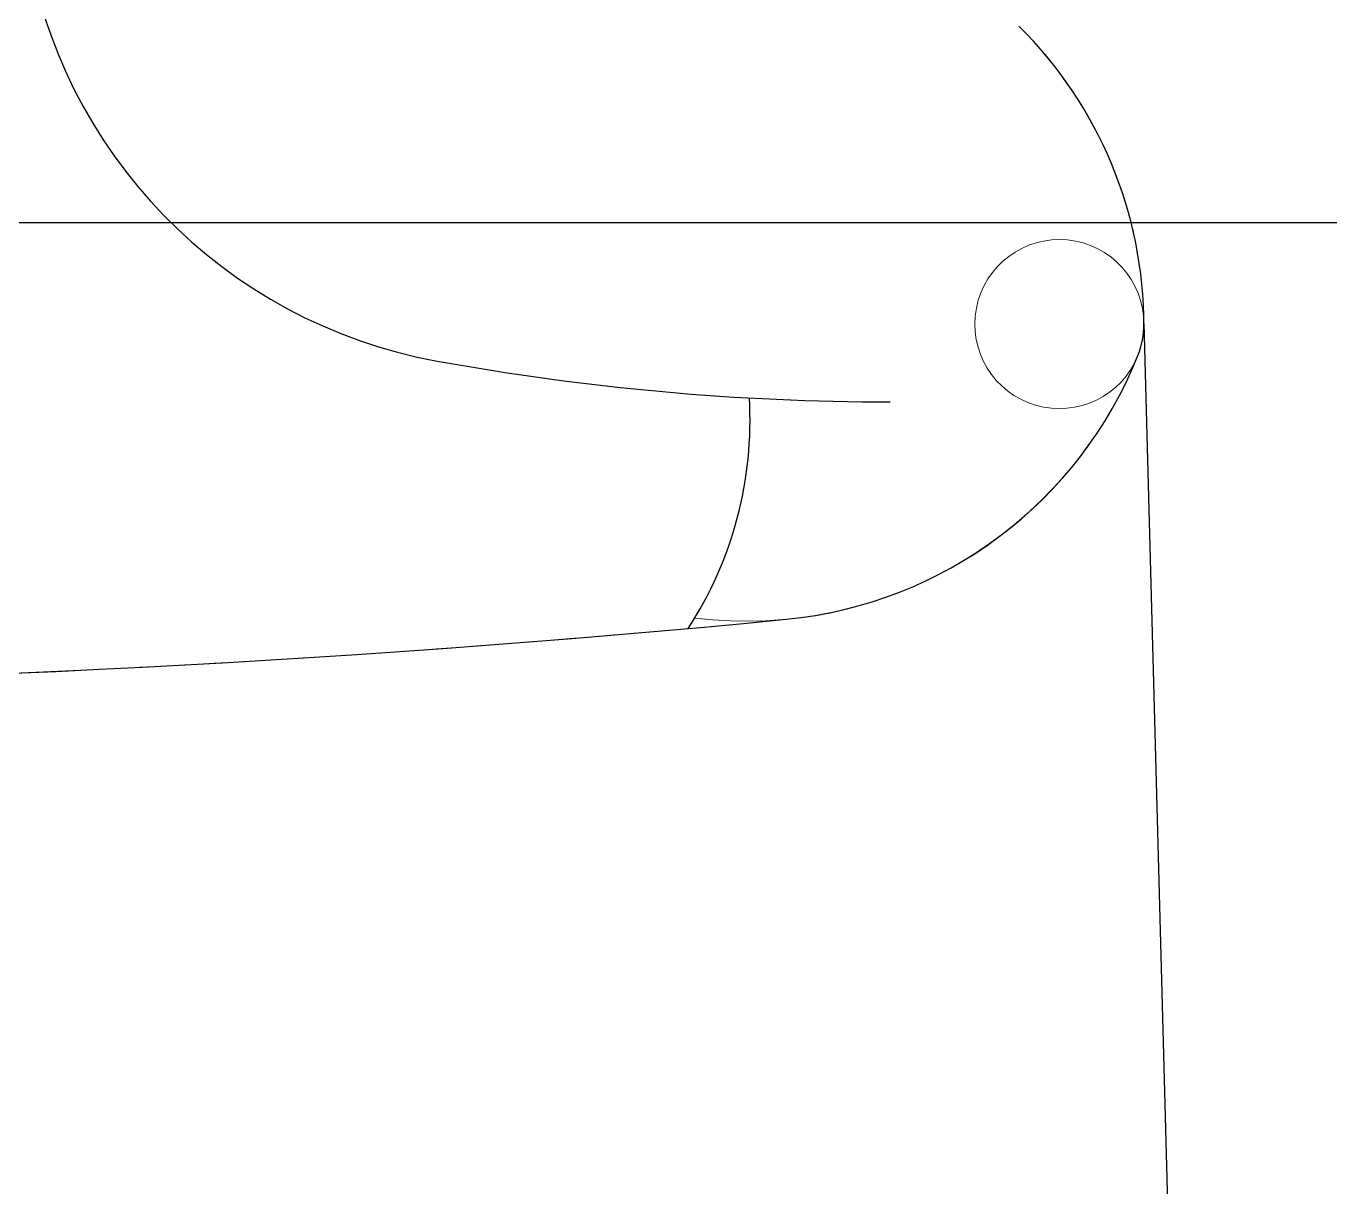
# Model space of a CAD drawing. Header units: millimetres. Extents: x 2148 to 2681, y 758 to 986.
# Drawn here: x 2325.6567 to 2325.8623, y 875.3665 to 875.5496 of the extents above; entities that cross this region are included whole.
import ezdxf

# ---------------------------------------------------------------- set-up
doc = ezdxf.new("R2010")
doc.units = ezdxf.units.MM
doc.linetypes.add('CENTER2', pattern=[28.575000000000003, 19.05, -3.175, 3.175, -3.175])
for name, color, linetype in [('0.1', 193, 'Continuous'), ('0.4', 121, 'Continuous'), ('S_GRID LINES', 252, 'Continuous')]:
    doc.layers.add(name, color=color, linetype=linetype)

msp = doc.modelspace()

# ---------------------------------------------------------------- linework, layer by layer
at = {"layer": '0.1'}
msp.add_line((2325.832954870873, 875.5026324430899, -1.97790778295878e-08), (2325.839490907195, 875.2588024277309, -1.97790778295878e-08), dxfattribs=at)
msp.add_line((2325.832954870873, 875.5026324430899, -1.97790778295878e-08), (2325.839490907195, 875.2588024277309, -1.97790778295878e-08), dxfattribs=at)
msp.add_line((2325.832954870873, 875.5026324430899, -1.97790778295878e-08), (2325.839490907195, 875.2588024277309, -1.97790778295878e-08), dxfattribs=at)
msp.add_line((2325.832954870873, 875.5026324430899, -1.97790778295878e-08), (2325.839490907195, 875.2588024277309, -1.97790778295878e-08), dxfattribs=at)
msp.add_line((2325.832954870873, 875.5026324430899, -1.97790778295878e-08), (2325.839490907195, 875.2588024277309, -1.97790778295878e-08), dxfattribs=at)
msp.add_line((2325.832954870873, 875.5026324430899, -1.97790778295878e-08), (2325.839490907195, 875.2588024277309, -1.97790778295878e-08), dxfattribs=at)
msp.add_line((2325.832954870873, 875.5026324430899, -1.97790778295878e-08), (2325.839490907195, 875.2588024277309, -1.97790778295878e-08), dxfattribs=at)
msp.add_line((2325.832954870873, 875.5026324430899, -1.97790778295878e-08), (2325.839490907195, 875.2588024277309, -1.97790778295878e-08), dxfattribs=at)
msp.add_line((2325.832954870873, 875.5026324430899, -1.97790778295878e-08), (2325.839490907195, 875.2588024277309, -1.97790778295878e-08), dxfattribs=at)
msp.add_line((2325.832954870873, 875.5026324430899, -1.97790778295878e-08), (2325.839490907195, 875.2588024277309, -1.97790778295878e-08), dxfattribs=at)
for centre, radius, start, end in [((2325.735779150143, 875.5754366191056, -1.97790778295878e-08), 0.079999799998, 188.6098964166623, 259.7071829857526), ((2325.735779150143, 875.5754366191056, -1.97790778295878e-08), 0.079999799998, 188.6098964166623, 259.7071829857526), ((2325.735779150143, 875.5754366191056, -1.97790778295878e-08), 0.079999799998, 188.6098964166623, 259.7071829857526), ((2325.735779150143, 875.5754366191056, -1.97790778295878e-08), 0.079999799998, 188.6098964166623, 259.7071829857526), ((2325.735779150143, 875.5754366191056, -1.97790778295878e-08), 0.079999799998, 188.6098964166623, 259.7071829857526), ((2325.735779150143, 875.5754366191056, -1.97790778295878e-08), 0.079999799998, 188.6098964166623, 259.7071829857526), ((2325.735779150143, 875.5754366191056, -1.97790778295878e-08), 0.079999799998, 188.6098964166623, 259.7071829857526), ((2325.735779150143, 875.5754366191056, -1.97790778295878e-08), 0.079999799998, 188.6098964166623, 259.7071829857526), ((2325.735779150143, 875.5754366191056, -1.97790778295878e-08), 0.079999799998, 188.6098964166623, 259.7071829857526), ((2325.735779150143, 875.5754366191056, -1.97790778295878e-08), 0.079999799998, 188.6098964166623, 259.7071829857526), ((2325.766289644716, 875.5022203188807, -1.97790778295878e-08), 0.06666649999833334, 0, 45.23985393808178), ((2325.766289644716, 875.5022203188807, -1.97790778295878e-08), 0.06666649999833334, 0, 45.23985393808178), ((2325.766289644716, 875.5022203188807, -1.97790778295878e-08), 0.06666649999833334, 0, 45.23985393808178), ((2325.766289644716, 875.5022203188807, -1.97790778295878e-08), 0.06666649999833334, 0, 45.23985393808178), ((2325.766289644716, 875.5022203188807, -1.97790778295878e-08), 0.06666649999833334, 0, 45.23985393808178), ((2325.766289644716, 875.5022203188807, -1.97790778295878e-08), 0.06666649999833334, 0, 45.23985393808178), ((2325.766289644716, 875.5022203188807, -1.97790778295878e-08), 0.06666649999833334, 0, 45.23985393808178), ((2325.766289644716, 875.5022203188807, -1.97790778295878e-08), 0.06666649999833334, 0, 45.23985393808178), ((2325.766289644716, 875.5022203188807, -1.97790778295878e-08), 0.06666649999833334, 0, 45.23985393808178), ((2325.766289644716, 875.5022203188807, -1.97790778295878e-08), 0.06666649999833334, 0, 45.23985393808178), ((2325.819621825635, 875.502550018248, -1.97790778295878e-08), 0.01333329999966667, 338.2052513048289, 0.354197793494973), ((2325.819621825635, 875.502550018248, -1.97790778295878e-08), 0.01333329999966667, 338.2052513048289, 0.354197793494973), ((2325.819621825635, 875.502550018248, -1.97790778295878e-08), 0.01333329999966667, 338.2052513048289, 0.354197793494973), ((2325.819621825635, 875.502550018248, -1.97790778295878e-08), 0.01333329999966667, 338.2052513048289, 0.354197793494973), ((2325.819621825635, 875.502550018248, -1.97790778295878e-08), 0.01333329999966667, 338.2052513048289, 0.354197793494973), ((2325.819621825635, 875.502550018248, -1.97790778295878e-08), 0.01333329999966667, 338.2052513048289, 0.354197793494973), ((2325.819621825635, 875.502550018248, -1.97790778295878e-08), 0.01333329999966667, 338.2052513048289, 0.354197793494973), ((2325.819621825635, 875.502550018248, -1.97790778295878e-08), 0.01333329999966667, 338.2052513048289, 0.354197793494973), ((2325.819621825635, 875.502550018248, -1.97790778295878e-08), 0.01333329999966667, 338.2052513048289, 0.354197793494973), ((2325.819621825635, 875.502550018248, -1.97790778295878e-08), 0.01333329999966667, 338.2052513048289, 0.354197793494973), ((2325.770100890239, 875.5223517146321, -1.97790778295878e-08), 0.06666649999833334, 275.5579196270638, 338.2052513048289), ((2325.770100890239, 875.5223517146321, -1.97790778295878e-08), 0.06666649999833334, 275.5579196270638, 338.2052513048289), ((2325.770100890239, 875.5223517146321, -1.97790778295878e-08), 0.06666649999833334, 275.5579196270638, 338.2052513048289), ((2325.770100890239, 875.5223517146321, -1.97790778295878e-08), 0.06666649999833334, 275.5579196270638, 338.2052513048289), ((2325.770100890239, 875.5223517146321, -1.97790778295878e-08), 0.06666649999833334, 275.5579196270638, 338.2052513048289), ((2325.770100890239, 875.5223517146321, -1.97790778295878e-08), 0.06666649999833334, 275.5579196270638, 338.2052513048289), ((2325.770100890239, 875.5223517146321, -1.97790778295878e-08), 0.06666649999833334, 275.5579196270638, 338.2052513048289), ((2325.770100890239, 875.5223517146321, -1.97790778295878e-08), 0.06666649999833334, 275.5579196270638, 338.2052513048289), ((2325.770100890239, 875.5223517146321, -1.97790778295878e-08), 0.06666649999833334, 275.5579196270638, 338.2052513048289), ((2325.770100890239, 875.5223517146321, -1.97790778295878e-08), 0.06666649999833334, 275.5579196270638, 338.2052513048289), ((2325.792956244711, 875.8902862147031, -1.97790778295878e-08), 0.3999989999899999, 259.7071829857526, 270), ((2325.792956244711, 875.8902862147031, -1.97790778295878e-08), 0.3999989999899999, 259.7071829857526, 270), ((2325.792956244711, 875.8902862147031, -1.97790778295878e-08), 0.3999989999899999, 259.7071829857526, 270), ((2325.792956244711, 875.8902862147031, -1.97790778295878e-08), 0.3999989999899999, 259.7071829857526, 270), ((2325.792956244711, 875.8902862147031, -1.97790778295878e-08), 0.3999989999899999, 259.7071829857526, 270), ((2325.792956244711, 875.8902862147031, -1.97790778295878e-08), 0.3999989999899999, 259.7071829857526, 270), ((2325.792956244711, 875.8902862147031, -1.97790778295878e-08), 0.3999989999899999, 259.7071829857526, 270), ((2325.792956244711, 875.8902862147031, -1.97790778295878e-08), 0.3999989999899999, 259.7071829857526, 270), ((2325.792956244711, 875.8902862147031, -1.97790778295878e-08), 0.3999989999899999, 259.7071829857526, 270), ((2325.792956244711, 875.8902862147031, -1.97790778295878e-08), 0.3999989999899999, 259.7071829857526, 270), ((2325.710837143868, 875.4873461900813, -1.97790778295878e-08), 0.05999984999849999, 326.8616794757604, 3.400537915627815), ((2325.710837143868, 875.4873461900813, -1.97790778295878e-08), 0.05999984999849999, 326.8616794757604, 3.400537915627815), ((2325.710837143868, 875.4873461900813, -1.97790778295878e-08), 0.05999984999849999, 326.8616794757604, 3.400537915627815), ((2325.710837143868, 875.4873461900813, -1.97790778295878e-08), 0.05999984999849999, 326.8616794757604, 3.400537915627815), ((2325.710837143868, 875.4873461900813, -1.97790778295878e-08), 0.05999984999849999, 326.8616794757604, 3.400537915627815), ((2325.710837143868, 875.4873461900813, -1.97790778295878e-08), 0.05999984999849999, 326.8616794757604, 3.400537915627815), ((2325.710837143868, 875.4873461900813, -1.97790778295878e-08), 0.05999984999849999, 326.8616794757604, 3.400537915627815), ((2325.710837143868, 875.4873461900813, -1.97790778295878e-08), 0.05999984999849999, 326.8616794757604, 3.400537915627815), ((2325.710837143868, 875.4873461900813, -1.97790778295878e-08), 0.05999984999849999, 326.8616794757604, 3.400537915627815), ((2325.710837143868, 875.4873461900813, -1.97790778295878e-08), 0.05999984999849999, 326.8616794757604, 3.400537915627815), ((2325.559623494731, 877.6853223659515, -1.97790778295878e-08), 2.239853738247487, 264.4420803729362, 275.5579196270638), ((2325.559623494731, 877.6853223659515, -1.97790778295878e-08), 2.239853738247487, 264.4420803729362, 275.5579196270638), ((2325.559623494731, 877.6853223659515, -1.97790778295878e-08), 2.239853738247487, 264.4420803729362, 275.5579196270638), ((2325.559623494731, 877.6853223659515, -1.97790778295878e-08), 2.239853738247487, 264.4420803729362, 275.5579196270638), ((2325.559623494731, 877.6853223659515, -1.97790778295878e-08), 2.239853738247487, 264.4420803729362, 275.5579196270638), ((2325.559623494731, 877.6853223659515, -1.97790778295878e-08), 2.239853738247487, 264.4420803729362, 275.5579196270638), ((2325.559623494731, 877.6853223659515, -1.97790778295878e-08), 2.239853738247487, 264.4420803729362, 275.5579196270638), ((2325.559623494731, 877.6853223659515, -1.97790778295878e-08), 2.239853738247487, 264.4420803729362, 275.5579196270638), ((2325.559623494731, 877.6853223659515, -1.97790778295878e-08), 2.239853738247487, 264.4420803729362, 275.5579196270638), ((2325.559623494731, 877.6853223659515, -1.97790778295878e-08), 2.239853738247487, 264.4420803729362, 275.5579196270638)]:
    msp.add_arc(centre, radius, start, end, dxfattribs=at)
at = {"layer": '0.4', "color": 193, "lineweight": 0, "ltscale": 0.5}
msp.add_line((2325.832954870873, 875.5026324430899, -1.97790778295878e-08), (2325.839490907195, 875.2588024277309, -1.97790778295878e-08), dxfattribs=at)
msp.add_line((2325.832954870873, 875.5026324430899, -1.97790778295878e-08), (2325.839490907195, 875.2588024277309, -1.97790778295878e-08), dxfattribs=at)
msp.add_line((2325.832954870873, 875.5026324430899, -1.97790778295878e-08), (2325.839490907195, 875.2588024277309, -1.97790778295878e-08), dxfattribs=at)
msp.add_line((2325.832954870873, 875.5026324430899, -1.97790778295878e-08), (2325.839490907195, 875.2588024277309, -1.97790778295878e-08), dxfattribs=at)
msp.add_line((2325.832954870873, 875.5026324430899, -1.97790778295878e-08), (2325.839490907195, 875.2588024277309, -1.97790778295878e-08), dxfattribs=at)
msp.add_line((2325.832954870873, 875.5026324430899, -1.97790778295878e-08), (2325.839490907195, 875.2588024277309, -1.97790778295878e-08), dxfattribs=at)
msp.add_line((2325.832954870873, 875.5026324430899, -1.97790778295878e-08), (2325.839490907195, 875.2588024277309, -1.97790778295878e-08), dxfattribs=at)
msp.add_line((2325.832954870873, 875.5026324430899, -1.97790778295878e-08), (2325.839490907195, 875.2588024277309, -1.97790778295878e-08), dxfattribs=at)
msp.add_line((2325.832954870873, 875.5026324430899, -1.97790778295878e-08), (2325.839490907195, 875.2588024277309, -1.97790778295878e-08), dxfattribs=at)
msp.add_line((2325.832954870873, 875.5026324430899, -1.97790778295878e-08), (2325.839490907195, 875.2588024277309, -1.97790778295878e-08), dxfattribs=at)
for centre, radius, start, end in [((2325.766289644716, 875.5022203188807, -1.97790778295878e-08), 0.06666649999835818, 0.354197793494973, 45.23985393808178), ((2325.766289644716, 875.5022203188807, -1.97790778295878e-08), 0.06666649999835818, 0.354197793494973, 45.23985393808178), ((2325.766289644716, 875.5022203188807, -1.97790778295878e-08), 0.06666649999835818, 0.354197793494973, 45.23985393808178), ((2325.766289644716, 875.5022203188807, -1.97790778295878e-08), 0.06666649999835818, 0.354197793494973, 45.23985393808178), ((2325.766289644716, 875.5022203188807, -1.97790778295878e-08), 0.06666649999835818, 0.354197793494973, 45.23985393808178), ((2325.766289644716, 875.5022203188807, -1.97790778295878e-08), 0.06666649999835818, 0.354197793494973, 45.23985393808178), ((2325.766289644716, 875.5022203188807, -1.97790778295878e-08), 0.06666649999835818, 0.354197793494973, 45.23985393808178), ((2325.766289644716, 875.5022203188807, -1.97790778295878e-08), 0.06666649999835818, 0.354197793494973, 45.23985393808178), ((2325.766289644716, 875.5022203188807, -1.97790778295878e-08), 0.06666649999835818, 0.354197793494973, 45.23985393808178), ((2325.766289644716, 875.5022203188807, -1.97790778295878e-08), 0.06666649999835818, 0.354197793494973, 45.23985393808178), ((2325.819621825635, 875.502550018248, -1.97790778295878e-08), 0.01333329999936146, 0, 338.2052513048289), ((2325.819621825635, 875.502550018248, -1.97790778295878e-08), 0.01333329999936146, 0, 338.2052513048289), ((2325.819621825635, 875.502550018248, -1.97790778295878e-08), 0.01333329999936146, 0, 338.2052513048289), ((2325.819621825635, 875.502550018248, -1.97790778295878e-08), 0.01333329999936146, 0, 338.2052513048289), ((2325.819621825635, 875.502550018248, -1.97790778295878e-08), 0.01333329999936146, 0, 338.2052513048289), ((2325.819621825635, 875.502550018248, -1.97790778295878e-08), 0.01333329999936146, 0, 338.2052513048289), ((2325.819621825635, 875.502550018248, -1.97790778295878e-08), 0.01333329999936146, 0, 338.2052513048289), ((2325.819621825635, 875.502550018248, -1.97790778295878e-08), 0.01333329999936146, 0, 338.2052513048289), ((2325.819621825635, 875.502550018248, -1.97790778295878e-08), 0.01333329999936146, 0, 338.2052513048289), ((2325.819621825635, 875.502550018248, -1.97790778295878e-08), 0.01333329999936146, 0, 338.2052513048289), ((2325.819621825635, 875.502550018248, -1.97790778295878e-08), 0.01333329999936146, 338.2052513048289, 0), ((2325.819621825635, 875.502550018248, -1.97790778295878e-08), 0.01333329999936146, 338.2052513048289, 0), ((2325.819621825635, 875.502550018248, -1.97790778295878e-08), 0.01333329999936146, 338.2052513048289, 0), ((2325.819621825635, 875.502550018248, -1.97790778295878e-08), 0.01333329999936146, 338.2052513048289, 0), ((2325.819621825635, 875.502550018248, -1.97790778295878e-08), 0.01333329999936146, 338.2052513048289, 0), ((2325.819621825635, 875.502550018248, -1.97790778295878e-08), 0.01333329999936146, 338.2052513048289, 0), ((2325.819621825635, 875.502550018248, -1.97790778295878e-08), 0.01333329999936146, 338.2052513048289, 0), ((2325.819621825635, 875.502550018248, -1.97790778295878e-08), 0.01333329999936146, 338.2052513048289, 0), ((2325.819621825635, 875.502550018248, -1.97790778295878e-08), 0.01333329999936146, 338.2052513048289, 0), ((2325.819621825635, 875.502550018248, -1.97790778295878e-08), 0.01333329999936146, 338.2052513048289, 0), ((2325.770100890239, 875.5223517146321, -1.97790778295878e-08), 0.06666649999832903, 263.1068237185328, 338.2052513048289), ((2325.770100890239, 875.5223517146321, -1.97790778295878e-08), 0.06666649999832903, 263.1068237185328, 338.2052513048289), ((2325.770100890239, 875.5223517146321, -1.97790778295878e-08), 0.06666649999832903, 263.1068237185328, 338.2052513048289), ((2325.770100890239, 875.5223517146321, -1.97790778295878e-08), 0.06666649999832903, 263.1068237185328, 338.2052513048289), ((2325.770100890239, 875.5223517146321, -1.97790778295878e-08), 0.06666649999832903, 263.1068237185328, 338.2052513048289), ((2325.770100890239, 875.5223517146321, -1.97790778295878e-08), 0.06666649999832903, 263.1068237185328, 338.2052513048289), ((2325.770100890239, 875.5223517146321, -1.97790778295878e-08), 0.06666649999832903, 263.1068237185328, 338.2052513048289), ((2325.770100890239, 875.5223517146321, -1.97790778295878e-08), 0.06666649999832903, 263.1068237185328, 338.2052513048289), ((2325.770100890239, 875.5223517146321, -1.97790778295878e-08), 0.06666649999832903, 263.1068237185328, 338.2052513048289), ((2325.770100890239, 875.5223517146321, -1.97790778295878e-08), 0.06666649999832903, 263.1068237185328, 338.2052513048289), ((2325.770100890239, 875.5223517146321, -1.97790778295878e-08), 0.06666649999832903, 275.5579196270638, 338.2052513048289), ((2325.770100890239, 875.5223517146321, -1.97790778295878e-08), 0.06666649999832903, 275.5579196270638, 338.2052513048289), ((2325.770100890239, 875.5223517146321, -1.97790778295878e-08), 0.06666649999832903, 275.5579196270638, 338.2052513048289), ((2325.770100890239, 875.5223517146321, -1.97790778295878e-08), 0.06666649999832903, 275.5579196270638, 338.2052513048289), ((2325.770100890239, 875.5223517146321, -1.97790778295878e-08), 0.06666649999832903, 275.5579196270638, 338.2052513048289), ((2325.770100890239, 875.5223517146321, -1.97790778295878e-08), 0.06666649999832903, 275.5579196270638, 338.2052513048289), ((2325.770100890239, 875.5223517146321, -1.97790778295878e-08), 0.06666649999832903, 275.5579196270638, 338.2052513048289), ((2325.770100890239, 875.5223517146321, -1.97790778295878e-08), 0.06666649999832903, 275.5579196270638, 338.2052513048289), ((2325.770100890239, 875.5223517146321, -1.97790778295878e-08), 0.06666649999832903, 275.5579196270638, 338.2052513048289), ((2325.770100890239, 875.5223517146321, -1.97790778295878e-08), 0.06666649999832903, 275.5579196270638, 338.2052513048289), ((2325.559623494731, 877.6853223659515, -1.97790778295878e-08), 2.239853738247374, 264.4420803729362, 275.5579196270638), ((2325.559623494731, 877.6853223659515, -1.97790778295878e-08), 2.239853738247374, 264.4420803729362, 275.5579196270638), ((2325.559623494731, 877.6853223659515, -1.97790778295878e-08), 2.239853738247374, 264.4420803729362, 275.5579196270638), ((2325.559623494731, 877.6853223659515, -1.97790778295878e-08), 2.239853738247374, 264.4420803729362, 275.5579196270638), ((2325.559623494731, 877.6853223659515, -1.97790778295878e-08), 2.239853738247374, 264.4420803729362, 275.5579196270638), ((2325.559623494731, 877.6853223659515, -1.97790778295878e-08), 2.239853738247374, 264.4420803729362, 275.5579196270638), ((2325.559623494731, 877.6853223659515, -1.97790778295878e-08), 2.239853738247374, 264.4420803729362, 275.5579196270638), ((2325.559623494731, 877.6853223659515, -1.97790778295878e-08), 2.239853738247374, 264.4420803729362, 275.5579196270638), ((2325.559623494731, 877.6853223659515, -1.97790778295878e-08), 2.239853738247374, 264.4420803729362, 275.5579196270638), ((2325.559623494731, 877.6853223659515, -1.97790778295878e-08), 2.239853738247374, 264.4420803729362, 275.5579196270638), ((2325.559623494731, 877.6853223659515, -1.97790778295878e-08), 2.239853738247374, 271.3249284373434, 275.1602137711159), ((2325.559623494731, 877.6853223659515, -1.97790778295878e-08), 2.239853738247374, 271.3249284373434, 275.1602137711159), ((2325.559623494731, 877.6853223659515, -1.97790778295878e-08), 2.239853738247374, 271.3249284373434, 275.1602137711159), ((2325.559623494731, 877.6853223659515, -1.97790778295878e-08), 2.239853738247374, 271.3249284373434, 275.1602137711159), ((2325.559623494731, 877.6853223659515, -1.97790778295878e-08), 2.239853738247374, 271.3249284373434, 275.1602137711159), ((2325.559623494731, 877.6853223659515, -1.97790778295878e-08), 2.239853738247374, 271.3249284373434, 275.1602137711159), ((2325.559623494731, 877.6853223659515, -1.97790778295878e-08), 2.239853738247374, 271.3249284373434, 275.1602137711159), ((2325.559623494731, 877.6853223659515, -1.97790778295878e-08), 2.239853738247374, 271.3249284373434, 275.1602137711159), ((2325.559623494731, 877.6853223659515, -1.97790778295878e-08), 2.239853738247374, 271.3249284373434, 275.1602137711159), ((2325.559623494731, 877.6853223659515, -1.97790778295878e-08), 2.239853738247374, 271.3249284373434, 275.1602137711159), ((2325.710837143868, 875.4873461900813, -1.97790778295878e-08), 0.05999984999856581, 326.8616794757604, 328.6910394296015), ((2325.710837143868, 875.4873461900813, -1.97790778295878e-08), 0.05999984999856581, 326.8616794757604, 328.6910394296015), ((2325.710837143868, 875.4873461900813, -1.97790778295878e-08), 0.05999984999856581, 326.8616794757604, 328.6910394296015), ((2325.710837143868, 875.4873461900813, -1.97790778295878e-08), 0.05999984999856581, 326.8616794757604, 328.6910394296015), ((2325.710837143868, 875.4873461900813, -1.97790778295878e-08), 0.05999984999856581, 326.8616794757604, 328.6910394296015), ((2325.710837143868, 875.4873461900813, -1.97790778295878e-08), 0.05999984999856581, 326.8616794757604, 328.6910394296015), ((2325.710837143868, 875.4873461900813, -1.97790778295878e-08), 0.05999984999856581, 326.8616794757604, 328.6910394296015), ((2325.710837143868, 875.4873461900813, -1.97790778295878e-08), 0.05999984999856581, 326.8616794757604, 328.6910394296015), ((2325.710837143868, 875.4873461900813, -1.97790778295878e-08), 0.05999984999856581, 326.8616794757604, 328.6910394296015), ((2325.710837143868, 875.4873461900813, -1.97790778295878e-08), 0.05999984999856581, 326.8616794757604, 328.6910394296015)]:
    msp.add_arc(centre, radius, start, end, dxfattribs=at)
at = {"layer": 'S_GRID LINES', "linetype": 'CENTER2', "ltscale": 0.2}
msp.add_line((2336.294677230072, 875.5185079531632, -1.646909499330181e-08), (2314.727265377704, 875.5185079531632, -1.083355502920358e-08), dxfattribs=at)

doc.saveas('drawing.dxf')
